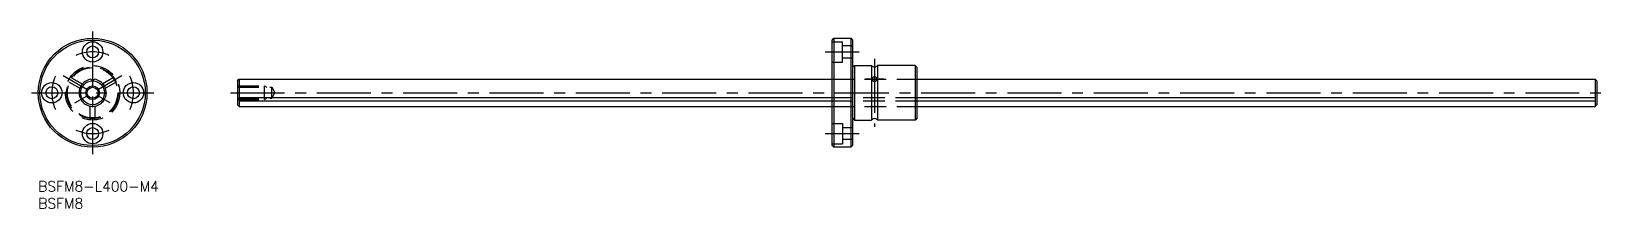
# Model space of a CAD drawing. Extents: x -2 to 461, y -8 to 44.
import ezdxf

# ---------------------------------------------------------------- set-up
doc = ezdxf.new("R2010")
doc.units = 0
doc.header["$LTSCALE"] = 0.5
doc.linetypes.add('CENTER', pattern=[50.8, 31.75, -6.35, 6.35, -6.35])
doc.linetypes.add('DASHED', pattern=[19.05, 12.7, -6.35])
for name, color, linetype in [('MSM_CENTER', 1, 'CENTER'), ('MSM_CONTINUOUS', 7, 'CONTINUOUS'), ('MSM_DASHED', 4, 'DASHED'), ('MSM_NARROW', 5, 'CONTINUOUS'), ('MSM_PART_NUMBER', 7, 'CONTINUOUS')]:
    doc.layers.add(name, color=color, linetype=linetype)
doc.styles.get("Standard").update_dxf_attribs({"font": 'txt.shx', "height": 3, "bigfont": 'bigfont.shx'})

# ---------------------------------------------------------------- blocks, each defined once
blk = doc.blocks.new('*U2')
at = {"layer": 'MSM_PART_NUMBER'}
blk.add_text('BSFM8-L400-M4', height=3, dxfattribs=at).set_placement((0, -3))
blk = doc.blocks.new('*U3')
at = {"layer": 'MSM_PART_NUMBER'}
blk.add_text('BSFM8', height=3, dxfattribs=at).set_placement((0, -8))

msp = doc.modelspace()

# ---------------------------------------------------------------- linework, layer by layer
at = {"layer": 'MSM_CENTER'}
for p, q in [((16, 44), (16, 8)), ((231.59, 38), (241.59, 38)), ((246.09, 36), (246.09, 16)), ((14.27, 27), (7.34, 31)), ((17.73, 27.01), (24.64, 31.03)), ((248.84, 30.02), (243.34, 30.02)), ((-2, 26), (34, 26)), ((10.8, 23), (14.44, 25.1)), ((21.2, 23), (17.56, 25.1)), ((56.59, 26), (460.59, 26)), ((231.59, 14), (241.59, 14))]:
    msp.add_line(p, q, dxfattribs=at)
for start, end in [(65.9506, 114.0494), (155.9506, 204.0494), (335.9506, 24.0494), (245.9506, 294.0494)]:
    msp.add_arc((16, 26), 12, start, end, dxfattribs=at)
at = {"layer": 'MSM_CONTINUOUS'}
for p, q in [((233.59, 41.5), (234.09, 42)), ((234.09, 42), (234.09, 10)), ((234.09, 42), (239.09, 42)), ((239.09, 42), (239.09, 10)), ((239.09, 42), (239.59, 41.5)), ((233.59, 10.5), (233.59, 41.5)), ((233.59, 41), (236.69, 41)), ((236.69, 35), (236.69, 41)), ((239.59, 39.75), (236.69, 39.75)), ((239.59, 41.5), (239.59, 10.5)), ((239.59, 41.5), (239.59, 10.5)), ((233.59, 35), (236.69, 35)), ((236.69, 36.25), (239.59, 36.25)), ((240.19, 34), (239.59, 33.4)), ((240.19, 34), (240.19, 18)), ((240.19, 34), (245.19, 34)), ((245.19, 34), (245.19, 18)), ((257.99, 34), (246.99, 34)), ((246.99, 34), (246.99, 18)), ((257.99, 34), (257.99, 18)), ((258.59, 33.4), (257.99, 34)), ((258.59, 18.6), (258.59, 33.4)), ((58.59, 29.5), (59.06, 29.96)), ((58.59, 29.5), (58.59, 22.5)), ((59.06, 29.96), (233.59, 29.96)), ((59.09, 29.96), (59.09, 22)), ((258.59, 29.96), (458.13, 29.96)), ((458.09, 29.96), (458.09, 22)), ((458.59, 29.5), (458.13, 29.96)), ((458.59, 29.5), (458.59, 22.5)), ((233.59, 24.49), (59.09, 24.49)), ((233.59, 23.55), (59.09, 23.55)), ((458.09, 24.49), (258.59, 24.49)), ((458.09, 23.55), (258.59, 23.55)), ((58.59, 22.5), (59.09, 22)), ((59.09, 22), (233.59, 22)), ((239.59, 18.6), (240.19, 18)), ((258.59, 18.6), (257.99, 18)), ((258.59, 22), (458.09, 22)), ((458.59, 22.5), (458.09, 22)), ((233.59, 17), (236.69, 17)), ((236.69, 17), (236.69, 11)), ((236.69, 15.75), (239.59, 15.75)), ((240.19, 18), (245.19, 18)), ((257.99, 18), (246.99, 18)), ((233.59, 11), (236.69, 11)), ((233.59, 10.5), (234.09, 10)), ((239.09, 10), (234.09, 10)), ((239.59, 12.25), (236.69, 12.25)), ((239.59, 10.5), (239.09, 10))]:
    msp.add_line(p, q, dxfattribs=at)
msp.add_polyline3d([(245.34, 30.02, 0), (245.34, 29.98, 0), (245.35, 29.95, 0), (245.35, 29.92, 0), (245.36, 29.89, 0), (245.37, 29.86, 0), (245.38, 29.83, 0), (245.39, 29.8, 0), (245.4, 29.77, 0), (245.42, 29.74, 0), (245.43, 29.71, 0), (245.45, 29.69, 0), (245.47, 29.66, 0), (245.49, 29.63, 0), (245.51, 29.61, 0), (245.54, 29.59, 0), (245.56, 29.56, 0), (245.59, 29.54, 0), (245.62, 29.52, 0), (245.65, 29.5, 0), (245.68, 29.48, 0), (245.71, 29.47, 0), (245.74, 29.45, 0), (245.77, 29.44, 0), (245.81, 29.43, 0), (245.84, 29.41, 0), (245.88, 29.4, 0), (245.91, 29.4, 0), (245.95, 29.39, 0), (245.98, 29.38, 0), (246.02, 29.38, 0), (246.06, 29.38, 0), (246.09, 29.38, 0), (246.13, 29.38, 0), (246.17, 29.38, 0), (246.2, 29.38, 0), (246.24, 29.39, 0), (246.28, 29.4, 0), (246.31, 29.4, 0), (246.35, 29.41, 0), (246.38, 29.43, 0), (246.41, 29.44, 0), (246.45, 29.45, 0), (246.48, 29.47, 0), (246.51, 29.48, 0), (246.54, 29.5, 0), (246.57, 29.52, 0), (246.6, 29.54, 0), (246.62, 29.56, 0), (246.65, 29.59, 0), (246.67, 29.61, 0), (246.7, 29.63, 0), (246.72, 29.66, 0), (246.74, 29.69, 0), (246.76, 29.71, 0), (246.77, 29.74, 0), (246.79, 29.77, 0), (246.8, 29.8, 0), (246.81, 29.83, 0), (246.82, 29.86, 0), (246.83, 29.89, 0), (246.84, 29.92, 0), (246.84, 29.95, 0), (246.84, 29.98, 0), (246.84, 30.02, 0), (246.84, 30.05, 0), (246.84, 30.08, 0), (246.84, 30.11, 0), (246.83, 30.14, 0), (246.82, 30.17, 0), (246.81, 30.2, 0), (246.8, 30.23, 0), (246.79, 30.26, 0), (246.77, 30.29, 0), (246.76, 30.32, 0), (246.74, 30.34, 0), (246.72, 30.37, 0), (246.7, 30.4, 0), (246.67, 30.42, 0), (246.65, 30.45, 0), (246.62, 30.47, 0), (246.6, 30.49, 0), (246.57, 30.51, 0), (246.54, 30.53, 0), (246.51, 30.55, 0), (246.48, 30.56, 0), (246.45, 30.58, 0), (246.41, 30.59, 0), (246.38, 30.61, 0), (246.35, 30.62, 0), (246.31, 30.63, 0), (246.28, 30.64, 0), (246.24, 30.64, 0), (246.2, 30.65, 0), (246.17, 30.65, 0), (246.13, 30.65, 0), (246.09, 30.66, 0), (246.06, 30.65, 0), (246.02, 30.65, 0), (245.98, 30.65, 0), (245.95, 30.64, 0), (245.91, 30.64, 0), (245.88, 30.63, 0), (245.84, 30.62, 0), (245.81, 30.61, 0), (245.77, 30.59, 0), (245.74, 30.58, 0), (245.71, 30.56, 0), (245.68, 30.55, 0), (245.65, 30.53, 0), (245.62, 30.51, 0), (245.59, 30.49, 0), (245.56, 30.47, 0), (245.54, 30.45, 0), (245.51, 30.42, 0), (245.49, 30.4, 0), (245.47, 30.37, 0), (245.45, 30.34, 0), (245.43, 30.32, 0), (245.42, 30.29, 0), (245.4, 30.26, 0), (245.39, 30.23, 0), (245.38, 30.2, 0), (245.37, 30.17, 0), (245.36, 30.14, 0), (245.35, 30.11, 0), (245.35, 30.08, 0), (245.34, 30.05, 0), (245.34, 30.02, 0)], dxfattribs=at)
for centre, radius in [((16, 26), 16), ((16, 26), 15.5), ((16, 38), 3), ((16, 38), 1.75), ((4, 26), 3), ((16, 26), 3.5), ((28, 26), 3), ((4, 26), 1.75), ((16, 26), 1.62), ((28, 26), 1.75), ((16, 14), 3), ((16, 14), 1.75)]:
    msp.add_circle(centre, radius, dxfattribs=at)
for centre, radius, start, end in [((246.09, 34.81), 1.21, 222.075, 317.925), ((16, 26), 4, 97.8517, 202.1483), ((16, 30.8), 1, 236.8771, 303.1229), ((16, 26), 4, 337.8517, 82.1483), ((11.84, 23.6), 1, 356.8771, 63.1229), ((16, 26), 4, 217.8517, 322.1483), ((20.16, 23.6), 1, 116.8771, 183.1229), ((246.09, 17.19), 1.21, 42.075, 137.925)]:
    msp.add_arc(centre, radius, start, end, dxfattribs=at)
at = {"layer": 'MSM_DASHED'}
for p, q in [((9.08, 29.13), (12.22, 27.32)), ((9.83, 30.43), (12.97, 28.61)), ((22.16, 30.45), (19.02, 28.62)), ((22.91, 29.16), (19.77, 27.33)), ((58.59, 28), (66.59, 28)), ((66.59, 24), (66.59, 28)), ((66.59, 28), (67.25, 27.62)), ((233.59, 29.96), (258.59, 29.96)), ((58.59, 27.62), (68.69, 27.62)), ((58.59, 24.38), (68.69, 24.38)), ((58.59, 24), (66.59, 24)), ((66.59, 24), (67.25, 24.38)), ((68.69, 24.38), (68.69, 27.62)), ((68.69, 27.62), (69.63, 26)), ((68.69, 24.38), (69.63, 26)), ((258.59, 24.49), (233.59, 24.49)), ((258.59, 23.55), (233.59, 23.55)), ((15.25, 18.44), (15.25, 22.07)), ((16.75, 18.44), (16.75, 22.07)), ((233.59, 22), (258.59, 22))]:
    msp.add_line(p, q, dxfattribs=at)
for radius in [8, 7.6, 7.4]:
    msp.add_circle((16, 26), radius, dxfattribs=at)
at = {"layer": 'MSM_NARROW'}
msp.add_circle((16, 26), 2, dxfattribs=at)

# ---------------------------------------------------------------- block references
at = {"layer": 'MSM_CONTINUOUS'}
for name in ['*U2', '*U3']:
    msp.add_blockref(name, (0, 0), dxfattribs=at)

doc.saveas('drawing.dxf')
